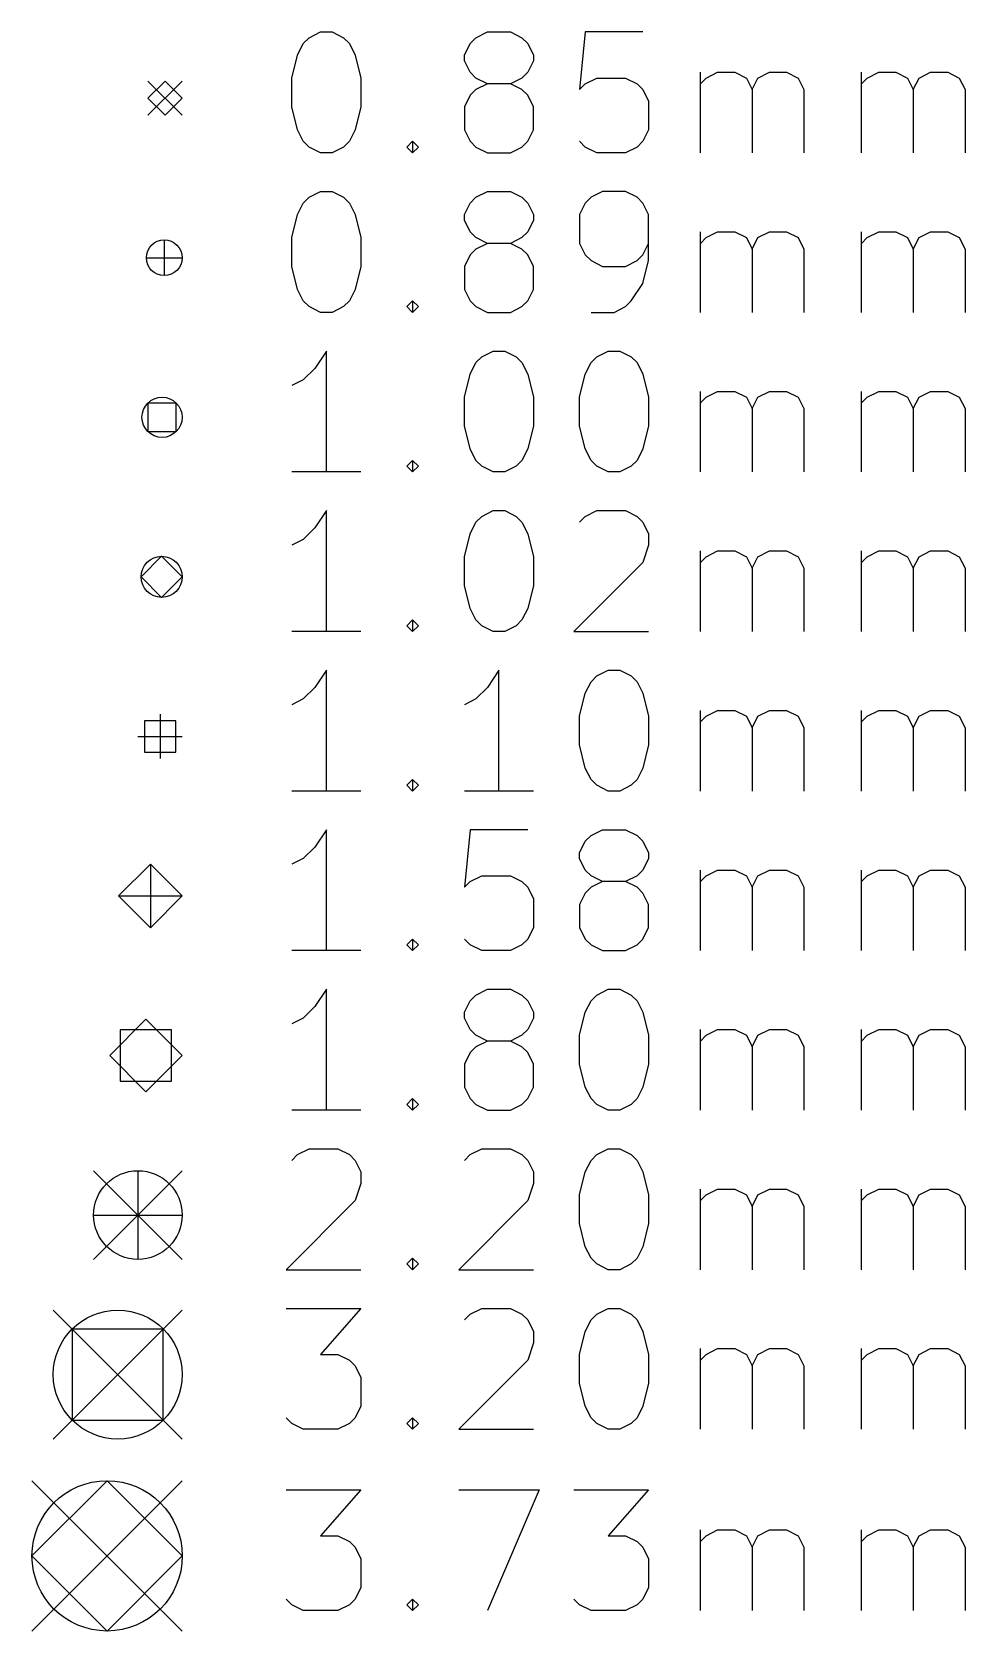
# Model space of a CAD drawing. Extents: x 56 to 177, y -369 to -58.
# Drawn here: x 56.2 to 79.36, y -317.9 to -278.21 of the extents above; entities that cross this region are included whole.
import ezdxf

# ---------------------------------------------------------------- set-up
doc = ezdxf.new("R2010")
doc.units = 0
doc.header["$MEASUREMENT"] = 0
doc.layers.add('BLACK', color=7, linetype='CONTINUOUS')

msp = doc.modelspace()

# ---------------------------------------------------------------- linework, layer by layer
at = {"layer": 'BLACK', "linetype": 'CONTINUOUS'}
for p, q in [((63.075, -278.355), (63.3607, -278.212)), ((63.3607, -278.212), (63.6464, -278.212)), ((63.6464, -278.212), (63.9321, -278.355)), ((67.2179, -278.355), (67.5036, -278.212)), ((67.5036, -278.212), (68.075, -278.212)), ((68.075, -278.212), (68.3607, -278.355)), ((69.9321, -278.212), (69.7893, -279.641)), ((71.3607, -278.212), (69.9321, -278.212)), ((62.7893, -278.784), (62.9321, -278.498)), ((62.9321, -278.498), (63.075, -278.355)), ((63.9321, -278.355), (64.075, -278.498)), ((64.075, -278.498), (64.2179, -278.784)), ((66.9321, -278.784), (67.075, -278.498)), ((67.075, -278.498), (67.2179, -278.355)), ((68.3607, -278.355), (68.5036, -278.498)), ((68.5036, -278.498), (68.6464, -278.784)), ((62.6464, -279.355), (62.7893, -278.784)), ((64.2179, -278.784), (64.3607, -279.355)), ((66.9321, -278.926), (66.9321, -278.784)), ((67.075, -279.212), (66.9321, -278.926)), ((68.6464, -278.926), (68.5036, -279.212)), ((68.6464, -278.784), (68.6464, -278.926)), ((62.6464, -280.069), (62.6464, -279.355)), ((64.3607, -279.355), (64.3607, -280.069)), ((67.2179, -279.355), (67.075, -279.212)), ((67.5036, -279.498), (67.2179, -279.355)), ((68.3607, -279.355), (68.075, -279.498)), ((68.5036, -279.212), (68.3607, -279.355)), ((69.9321, -279.498), (70.2179, -279.355)), ((70.2179, -279.355), (70.9321, -279.355)), ((70.9321, -279.355), (71.2179, -279.498)), ((72.7893, -281.212), (72.7893, -279.212)), ((72.7893, -279.498), (72.9321, -279.355)), ((72.9321, -279.355), (73.2179, -279.212)), ((73.2179, -279.212), (73.6464, -279.212)), ((73.6464, -279.212), (73.9321, -279.355)), ((73.9321, -279.355), (74.075, -279.641)), ((74.075, -279.641), (74.2179, -279.355)), ((74.2179, -279.355), (74.5036, -279.212)), ((74.5036, -279.212), (74.9321, -279.212)), ((74.9321, -279.212), (75.2179, -279.355)), ((75.2179, -279.355), (75.3607, -279.641)), ((76.7893, -281.212), (76.7893, -279.212)), ((76.7893, -279.498), (76.9321, -279.355)), ((76.9321, -279.355), (77.2179, -279.212)), ((77.2179, -279.212), (77.6464, -279.212)), ((77.6464, -279.212), (77.9321, -279.355)), ((77.9321, -279.355), (78.075, -279.641)), ((78.075, -279.641), (78.2179, -279.355)), ((78.2179, -279.355), (78.5036, -279.212)), ((78.5036, -279.212), (78.9321, -279.212)), ((78.9321, -279.212), (79.2179, -279.355)), ((79.2179, -279.355), (79.3607, -279.641)), ((59.075, -279.43), (59.925, -280.28)), ((59.925, -279.43), (59.075, -280.28)), ((59.5, -279.43), (59.075, -279.855)), ((59.925, -279.855), (59.5, -279.43)), ((67.075, -279.784), (66.9321, -280.069)), ((67.2179, -279.641), (67.075, -279.784)), ((67.5036, -279.498), (67.2179, -279.641)), ((68.075, -279.498), (67.5036, -279.498)), ((68.3607, -279.641), (68.075, -279.498)), ((68.5036, -279.784), (68.3607, -279.641)), ((68.6464, -280.069), (68.5036, -279.784)), ((69.7893, -279.641), (69.9321, -279.498)), ((71.2179, -279.498), (71.3607, -279.641)), ((71.3607, -279.641), (71.5036, -279.926)), ((74.075, -279.641), (74.075, -281.212)), ((75.3607, -279.641), (75.3607, -281.212)), ((78.075, -279.641), (78.075, -281.212)), ((79.3607, -279.641), (79.3607, -281.212)), ((59.075, -279.855), (59.5, -280.28)), ((59.5, -280.28), (59.925, -279.855)), ((62.7893, -280.641), (62.6464, -280.069)), ((64.3607, -280.069), (64.2179, -280.641)), ((66.9321, -280.069), (66.9321, -280.641)), ((68.6464, -280.641), (68.6464, -280.069)), ((71.5036, -279.926), (71.5036, -280.641)), ((62.9321, -280.926), (62.7893, -280.641)), ((63.075, -281.069), (62.9321, -280.926)), ((64.075, -280.926), (63.9321, -281.069)), ((64.2179, -280.641), (64.075, -280.926)), ((65.5036, -281.069), (65.6464, -280.926)), ((65.6464, -280.926), (65.7893, -281.069)), ((65.6464, -280.926), (65.6464, -281.212)), ((66.9321, -280.641), (67.075, -280.926)), ((67.075, -280.926), (67.2179, -281.069)), ((68.3607, -281.069), (68.5036, -280.926)), ((68.5036, -280.926), (68.6464, -280.641)), ((69.9321, -281.069), (69.7893, -280.926)), ((71.3607, -280.926), (71.2179, -281.069)), ((71.5036, -280.641), (71.3607, -280.926)), ((63.3607, -281.212), (63.075, -281.069)), ((63.6464, -281.212), (63.3607, -281.212)), ((63.9321, -281.069), (63.6464, -281.212)), ((65.6464, -281.212), (65.5036, -281.069)), ((65.7893, -281.069), (65.6464, -281.212)), ((67.2179, -281.069), (67.5036, -281.212)), ((67.5036, -281.212), (68.075, -281.212)), ((68.075, -281.212), (68.3607, -281.069)), ((70.2179, -281.212), (69.9321, -281.069)), ((70.9321, -281.212), (70.2179, -281.212)), ((71.2179, -281.069), (70.9321, -281.212)), ((63.075, -282.315), (63.3607, -282.172)), ((63.3607, -282.172), (63.6464, -282.172)), ((63.6464, -282.172), (63.9321, -282.315)), ((67.2179, -282.315), (67.5036, -282.172)), ((67.5036, -282.172), (68.075, -282.172)), ((68.075, -282.172), (68.3607, -282.315)), ((70.3607, -282.172), (70.075, -282.315)), ((70.9321, -282.172), (70.3607, -282.172)), ((71.2179, -282.315), (70.9321, -282.172)), ((62.7893, -282.744), (62.9321, -282.458)), ((62.9321, -282.458), (63.075, -282.315)), ((63.9321, -282.315), (64.075, -282.458)), ((64.075, -282.458), (64.2179, -282.744)), ((66.9321, -282.744), (67.075, -282.458)), ((67.075, -282.458), (67.2179, -282.315)), ((68.3607, -282.315), (68.5036, -282.458)), ((68.5036, -282.458), (68.6464, -282.744)), ((69.9321, -282.458), (69.7893, -282.744)), ((70.075, -282.315), (69.9321, -282.458)), ((71.3607, -282.458), (71.2179, -282.315)), ((71.5036, -282.744), (71.3607, -282.458)), ((62.6464, -283.315), (62.7893, -282.744)), ((64.2179, -282.744), (64.3607, -283.315)), ((66.9321, -282.886), (66.9321, -282.744)), ((67.075, -283.172), (66.9321, -282.886)), ((68.6464, -282.886), (68.5036, -283.172)), ((68.6464, -282.744), (68.6464, -282.886)), ((69.7893, -282.744), (69.7893, -283.458)), ((71.5036, -283.886), (71.5036, -282.744)), ((59.48, -283.37), (59.48, -284.26)), ((62.6464, -284.029), (62.6464, -283.315)), ((64.3607, -283.315), (64.3607, -284.029)), ((67.2179, -283.315), (67.075, -283.172)), ((67.5036, -283.458), (67.2179, -283.315)), ((68.3607, -283.315), (68.075, -283.458)), ((68.5036, -283.172), (68.3607, -283.315)), ((72.7893, -285.172), (72.7893, -283.172)), ((72.7893, -283.458), (72.9321, -283.315)), ((72.9321, -283.315), (73.2179, -283.172)), ((73.2179, -283.172), (73.6464, -283.172)), ((73.6464, -283.172), (73.9321, -283.315)), ((73.9321, -283.315), (74.075, -283.601)), ((74.075, -283.601), (74.2179, -283.315)), ((74.2179, -283.315), (74.5036, -283.172)), ((74.5036, -283.172), (74.9321, -283.172)), ((74.9321, -283.172), (75.2179, -283.315)), ((75.2179, -283.315), (75.3607, -283.601)), ((76.7893, -285.172), (76.7893, -283.172)), ((76.7893, -283.458), (76.9321, -283.315)), ((76.9321, -283.315), (77.2179, -283.172)), ((77.2179, -283.172), (77.6464, -283.172)), ((77.6464, -283.172), (77.9321, -283.315)), ((77.9321, -283.315), (78.075, -283.601)), ((78.075, -283.601), (78.2179, -283.315)), ((78.2179, -283.315), (78.5036, -283.172)), ((78.5036, -283.172), (78.9321, -283.172)), ((78.9321, -283.172), (79.2179, -283.315)), ((79.2179, -283.315), (79.3607, -283.601)), ((67.075, -283.744), (66.9321, -284.029)), ((67.2179, -283.601), (67.075, -283.744)), ((67.5036, -283.458), (67.2179, -283.601)), ((68.075, -283.458), (67.5036, -283.458)), ((68.3607, -283.601), (68.075, -283.458)), ((68.5036, -283.744), (68.3607, -283.601)), ((68.6464, -284.029), (68.5036, -283.744)), ((69.7893, -283.458), (69.9321, -283.744)), ((69.9321, -283.744), (70.075, -283.886)), ((71.2179, -283.886), (71.3607, -283.744)), ((71.3607, -283.744), (71.5036, -283.458)), ((74.075, -283.601), (74.075, -285.172)), ((75.3607, -283.601), (75.3607, -285.172)), ((78.075, -283.601), (78.075, -285.172)), ((79.3607, -283.601), (79.3607, -285.172)), ((59.035, -283.815), (59.925, -283.815)), ((62.7893, -284.601), (62.6464, -284.029)), ((64.3607, -284.029), (64.2179, -284.601)), ((66.9321, -284.029), (66.9321, -284.601)), ((68.6464, -284.601), (68.6464, -284.029)), ((70.075, -283.886), (70.3607, -284.029)), ((70.3607, -284.029), (70.9321, -284.029)), ((70.9321, -284.029), (71.2179, -283.886)), ((71.3607, -284.458), (71.5036, -283.886)), ((71.075, -284.886), (71.3607, -284.458)), ((62.9321, -284.886), (62.7893, -284.601)), ((63.075, -285.029), (62.9321, -284.886)), ((64.075, -284.886), (63.9321, -285.029)), ((64.2179, -284.601), (64.075, -284.886)), ((65.5036, -285.029), (65.6464, -284.886)), ((65.6464, -284.886), (65.7893, -285.029)), ((65.6464, -284.886), (65.6464, -285.172)), ((66.9321, -284.601), (67.075, -284.886)), ((67.075, -284.886), (67.2179, -285.029)), ((68.3607, -285.029), (68.5036, -284.886)), ((68.5036, -284.886), (68.6464, -284.601)), ((70.9321, -285.029), (71.075, -284.886)), ((63.3607, -285.172), (63.075, -285.029)), ((63.6464, -285.172), (63.3607, -285.172)), ((63.9321, -285.029), (63.6464, -285.172)), ((65.6464, -285.172), (65.5036, -285.029)), ((65.7893, -285.029), (65.6464, -285.172)), ((67.2179, -285.029), (67.5036, -285.172)), ((67.5036, -285.172), (68.075, -285.172)), ((68.075, -285.172), (68.3607, -285.029)), ((70.075, -285.172), (70.6464, -285.172)), ((70.6464, -285.172), (70.9321, -285.029)), ((63.5036, -286.132), (63.2179, -286.561)), ((63.5036, -289.132), (63.5036, -286.132)), ((67.3607, -286.275), (67.6464, -286.132)), ((67.6464, -286.132), (67.9321, -286.132)), ((67.9321, -286.132), (68.2179, -286.275)), ((70.2179, -286.275), (70.5036, -286.132)), ((70.5036, -286.132), (70.7893, -286.132)), ((70.7893, -286.132), (71.075, -286.275)), ((67.075, -286.704), (67.2179, -286.418)), ((67.2179, -286.418), (67.3607, -286.275)), ((68.2179, -286.275), (68.3607, -286.418)), ((68.3607, -286.418), (68.5036, -286.704)), ((69.9321, -286.704), (70.075, -286.418)), ((70.075, -286.418), (70.2179, -286.275)), ((71.075, -286.275), (71.2179, -286.418)), ((71.2179, -286.418), (71.3607, -286.704)), ((62.9321, -286.846), (62.6464, -286.989)), ((63.2179, -286.561), (62.9321, -286.846)), ((66.9321, -287.275), (67.075, -286.704)), ((68.5036, -286.704), (68.6464, -287.275)), ((69.7893, -287.275), (69.9321, -286.704)), ((71.3607, -286.704), (71.5036, -287.275)), ((66.9321, -287.989), (66.9321, -287.275)), ((68.6464, -287.275), (68.6464, -287.989)), ((69.7893, -287.989), (69.7893, -287.275)), ((71.5036, -287.275), (71.5036, -287.989)), ((72.7893, -289.132), (72.7893, -287.132)), ((72.7893, -287.418), (72.9321, -287.275)), ((72.9321, -287.275), (73.2179, -287.132)), ((73.2179, -287.132), (73.6464, -287.132)), ((73.6464, -287.132), (73.9321, -287.275)), ((73.9321, -287.275), (74.075, -287.561)), ((74.075, -287.561), (74.2179, -287.275)), ((74.2179, -287.275), (74.5036, -287.132)), ((74.5036, -287.132), (74.9321, -287.132)), ((74.9321, -287.132), (75.2179, -287.275)), ((75.2179, -287.275), (75.3607, -287.561)), ((76.7893, -289.132), (76.7893, -287.132)), ((76.7893, -287.418), (76.9321, -287.275)), ((76.9321, -287.275), (77.2179, -287.132)), ((77.2179, -287.132), (77.6464, -287.132)), ((77.6464, -287.132), (77.9321, -287.275)), ((77.9321, -287.275), (78.075, -287.561)), ((78.075, -287.561), (78.2179, -287.275)), ((78.2179, -287.275), (78.5036, -287.132)), ((78.5036, -287.132), (78.9321, -287.132)), ((78.9321, -287.132), (79.2179, -287.275)), ((79.2179, -287.275), (79.3607, -287.561)), ((59.7786, -287.421), (59.0714, -287.421)), ((59.0714, -287.421), (59.0714, -288.129)), ((59.7786, -288.129), (59.7786, -287.421)), ((74.075, -287.561), (74.075, -289.132)), ((75.3607, -287.561), (75.3607, -289.132)), ((78.075, -287.561), (78.075, -289.132)), ((79.3607, -287.561), (79.3607, -289.132)), ((59.0714, -288.129), (59.7786, -288.129)), ((67.075, -288.561), (66.9321, -287.989)), ((68.6464, -287.989), (68.5036, -288.561)), ((69.9321, -288.561), (69.7893, -287.989)), ((71.5036, -287.989), (71.3607, -288.561)), ((65.5036, -288.989), (65.6464, -288.846)), ((65.6464, -288.846), (65.7893, -288.989)), ((65.6464, -288.846), (65.6464, -289.132)), ((67.2179, -288.846), (67.075, -288.561)), ((67.3607, -288.989), (67.2179, -288.846)), ((68.3607, -288.846), (68.2179, -288.989)), ((68.5036, -288.561), (68.3607, -288.846)), ((70.075, -288.846), (69.9321, -288.561)), ((70.2179, -288.989), (70.075, -288.846)), ((71.2179, -288.846), (71.075, -288.989)), ((71.3607, -288.561), (71.2179, -288.846)), ((64.3607, -289.132), (62.6464, -289.132)), ((65.6464, -289.132), (65.5036, -288.989)), ((65.7893, -288.989), (65.6464, -289.132)), ((67.6464, -289.132), (67.3607, -288.989)), ((67.9321, -289.132), (67.6464, -289.132)), ((68.2179, -288.989), (67.9321, -289.132)), ((70.5036, -289.132), (70.2179, -288.989)), ((70.7893, -289.132), (70.5036, -289.132)), ((71.075, -288.989), (70.7893, -289.132)), ((63.5036, -290.092), (63.2179, -290.521)), ((63.5036, -293.092), (63.5036, -290.092)), ((67.3607, -290.235), (67.6464, -290.092)), ((67.6464, -290.092), (67.9321, -290.092)), ((67.9321, -290.092), (68.2179, -290.235)), ((69.9321, -290.235), (70.2179, -290.092)), ((70.2179, -290.092), (70.9321, -290.092)), ((70.9321, -290.092), (71.2179, -290.235)), ((67.075, -290.664), (67.2179, -290.378)), ((67.2179, -290.378), (67.3607, -290.235)), ((68.2179, -290.235), (68.3607, -290.378)), ((68.3607, -290.378), (68.5036, -290.664)), ((69.7893, -290.378), (69.9321, -290.235)), ((71.2179, -290.235), (71.3607, -290.378)), ((71.3607, -290.378), (71.5036, -290.664)), ((62.9321, -290.806), (62.6464, -290.949)), ((63.2179, -290.521), (62.9321, -290.806)), ((66.9321, -291.235), (67.075, -290.664)), ((68.5036, -290.664), (68.6464, -291.235)), ((71.5036, -290.664), (71.5036, -290.949)), ((59.415, -291.225), (58.905, -291.735)), ((59.925, -291.735), (59.415, -291.225)), ((66.9321, -291.949), (66.9321, -291.235)), ((68.6464, -291.235), (68.6464, -291.949)), ((71.5036, -290.949), (71.3607, -291.378)), ((72.7893, -293.092), (72.7893, -291.092)), ((72.7893, -291.378), (72.9321, -291.235)), ((72.9321, -291.235), (73.2179, -291.092)), ((73.2179, -291.092), (73.6464, -291.092)), ((73.6464, -291.092), (73.9321, -291.235)), ((73.9321, -291.235), (74.075, -291.521)), ((74.075, -291.521), (74.2179, -291.235)), ((74.2179, -291.235), (74.5036, -291.092)), ((74.5036, -291.092), (74.9321, -291.092)), ((74.9321, -291.092), (75.2179, -291.235)), ((75.2179, -291.235), (75.3607, -291.521)), ((76.7893, -293.092), (76.7893, -291.092)), ((76.7893, -291.378), (76.9321, -291.235)), ((76.9321, -291.235), (77.2179, -291.092)), ((77.2179, -291.092), (77.6464, -291.092)), ((77.6464, -291.092), (77.9321, -291.235)), ((77.9321, -291.235), (78.075, -291.521)), ((78.075, -291.521), (78.2179, -291.235)), ((78.2179, -291.235), (78.5036, -291.092)), ((78.5036, -291.092), (78.9321, -291.092)), ((78.9321, -291.092), (79.2179, -291.235)), ((79.2179, -291.235), (79.3607, -291.521)), ((71.3607, -291.378), (69.6464, -293.092)), ((74.075, -291.521), (74.075, -293.092)), ((75.3607, -291.521), (75.3607, -293.092)), ((78.075, -291.521), (78.075, -293.092)), ((79.3607, -291.521), (79.3607, -293.092)), ((58.905, -291.735), (59.415, -292.245)), ((59.415, -292.245), (59.925, -291.735)), ((67.075, -292.521), (66.9321, -291.949)), ((68.6464, -291.949), (68.5036, -292.521)), ((65.5036, -292.949), (65.6464, -292.806)), ((65.6464, -292.806), (65.7893, -292.949)), ((65.6464, -292.806), (65.6464, -293.092)), ((67.2179, -292.806), (67.075, -292.521)), ((67.3607, -292.949), (67.2179, -292.806)), ((68.3607, -292.806), (68.2179, -292.949)), ((68.5036, -292.521), (68.3607, -292.806)), ((64.3607, -293.092), (62.6464, -293.092)), ((65.6464, -293.092), (65.5036, -292.949)), ((65.7893, -292.949), (65.6464, -293.092)), ((67.6464, -293.092), (67.3607, -292.949)), ((67.9321, -293.092), (67.6464, -293.092)), ((68.2179, -292.949), (67.9321, -293.092)), ((69.6464, -293.092), (71.5036, -293.092)), ((63.5036, -294.052), (63.2179, -294.481)), ((63.5036, -297.052), (63.5036, -294.052)), ((67.7893, -294.052), (67.5036, -294.481)), ((67.7893, -297.052), (67.7893, -294.052)), ((70.2179, -294.195), (70.5036, -294.052)), ((70.5036, -294.052), (70.7893, -294.052)), ((70.7893, -294.052), (71.075, -294.195)), ((63.2179, -294.481), (62.9321, -294.766)), ((67.5036, -294.481), (67.2179, -294.766)), ((69.9321, -294.624), (70.075, -294.338)), ((70.075, -294.338), (70.2179, -294.195)), ((71.075, -294.195), (71.2179, -294.338)), ((71.2179, -294.338), (71.3607, -294.624)), ((62.9321, -294.766), (62.6464, -294.909)), ((67.2179, -294.766), (66.9321, -294.909)), ((69.7893, -295.195), (69.9321, -294.624)), ((71.3607, -294.624), (71.5036, -295.195)), ((59.375, -295.145), (59.375, -296.245)), ((69.7893, -295.909), (69.7893, -295.195)), ((71.5036, -295.195), (71.5036, -295.909)), ((72.7893, -297.052), (72.7893, -295.052)), ((72.7893, -295.338), (72.9321, -295.195)), ((72.9321, -295.195), (73.2179, -295.052)), ((73.2179, -295.052), (73.6464, -295.052)), ((73.6464, -295.052), (73.9321, -295.195)), ((73.9321, -295.195), (74.075, -295.481)), ((74.075, -295.481), (74.2179, -295.195)), ((74.2179, -295.195), (74.5036, -295.052)), ((74.5036, -295.052), (74.9321, -295.052)), ((74.9321, -295.052), (75.2179, -295.195)), ((75.2179, -295.195), (75.3607, -295.481)), ((76.7893, -297.052), (76.7893, -295.052)), ((76.7893, -295.338), (76.9321, -295.195)), ((76.9321, -295.195), (77.2179, -295.052)), ((77.2179, -295.052), (77.6464, -295.052)), ((77.6464, -295.052), (77.9321, -295.195)), ((77.9321, -295.195), (78.075, -295.481)), ((78.075, -295.481), (78.2179, -295.195)), ((78.2179, -295.195), (78.5036, -295.052)), ((78.5036, -295.052), (78.9321, -295.052)), ((78.9321, -295.052), (79.2179, -295.195)), ((79.2179, -295.195), (79.3607, -295.481)), ((59.7639, -295.306), (58.9861, -295.306)), ((58.9861, -295.306), (58.9861, -296.084)), ((59.7639, -296.084), (59.7639, -295.306)), ((74.075, -295.481), (74.075, -297.052)), ((75.3607, -295.481), (75.3607, -297.052)), ((78.075, -295.481), (78.075, -297.052)), ((79.3607, -295.481), (79.3607, -297.052)), ((58.825, -295.695), (59.925, -295.695)), ((69.9321, -296.481), (69.7893, -295.909)), ((71.5036, -295.909), (71.3607, -296.481)), ((58.9861, -296.084), (59.7639, -296.084)), ((65.5036, -296.909), (65.6464, -296.766)), ((65.6464, -296.766), (65.7893, -296.909)), ((65.6464, -296.766), (65.6464, -297.052)), ((70.075, -296.766), (69.9321, -296.481)), ((70.2179, -296.909), (70.075, -296.766)), ((71.2179, -296.766), (71.075, -296.909)), ((71.3607, -296.481), (71.2179, -296.766)), ((64.3607, -297.052), (62.6464, -297.052)), ((65.6464, -297.052), (65.5036, -296.909)), ((65.7893, -296.909), (65.6464, -297.052)), ((68.6464, -297.052), (66.9321, -297.052)), ((70.5036, -297.052), (70.2179, -296.909)), ((70.7893, -297.052), (70.5036, -297.052)), ((71.075, -296.909), (70.7893, -297.052)), ((63.5036, -298.012), (63.2179, -298.441)), ((63.5036, -301.012), (63.5036, -298.012)), ((67.075, -298.012), (66.9321, -299.441)), ((68.5036, -298.012), (67.075, -298.012)), ((70.075, -298.155), (70.3607, -298.012)), ((70.3607, -298.012), (70.9321, -298.012)), ((70.9321, -298.012), (71.2179, -298.155)), ((63.2179, -298.441), (62.9321, -298.726)), ((69.7893, -298.584), (69.9321, -298.298)), ((69.9321, -298.298), (70.075, -298.155)), ((71.2179, -298.155), (71.3607, -298.298)), ((71.3607, -298.298), (71.5036, -298.584)), ((62.9321, -298.726), (62.6464, -298.869)), ((69.7893, -298.726), (69.7893, -298.584)), ((69.9321, -299.012), (69.7893, -298.726)), ((71.5036, -298.726), (71.3607, -299.012)), ((71.5036, -298.584), (71.5036, -298.726)), ((59.135, -298.865), (58.345, -299.655)), ((59.135, -298.865), (59.135, -300.445)), ((59.925, -299.655), (59.135, -298.865)), ((67.075, -299.298), (67.3607, -299.155)), ((67.3607, -299.155), (68.075, -299.155)), ((68.075, -299.155), (68.3607, -299.298)), ((70.075, -299.155), (69.9321, -299.012)), ((70.3607, -299.298), (70.075, -299.155)), ((71.2179, -299.155), (70.9321, -299.298)), ((71.3607, -299.012), (71.2179, -299.155)), ((72.7893, -301.012), (72.7893, -299.012)), ((72.7893, -299.298), (72.9321, -299.155)), ((72.9321, -299.155), (73.2179, -299.012)), ((73.2179, -299.012), (73.6464, -299.012)), ((73.6464, -299.012), (73.9321, -299.155)), ((73.9321, -299.155), (74.075, -299.441)), ((74.075, -299.441), (74.2179, -299.155)), ((74.2179, -299.155), (74.5036, -299.012)), ((74.5036, -299.012), (74.9321, -299.012)), ((74.9321, -299.012), (75.2179, -299.155)), ((75.2179, -299.155), (75.3607, -299.441)), ((76.7893, -301.012), (76.7893, -299.012)), ((76.7893, -299.298), (76.9321, -299.155)), ((76.9321, -299.155), (77.2179, -299.012)), ((77.2179, -299.012), (77.6464, -299.012)), ((77.6464, -299.012), (77.9321, -299.155)), ((77.9321, -299.155), (78.075, -299.441)), ((78.075, -299.441), (78.2179, -299.155)), ((78.2179, -299.155), (78.5036, -299.012)), ((78.5036, -299.012), (78.9321, -299.012)), ((78.9321, -299.012), (79.2179, -299.155)), ((79.2179, -299.155), (79.3607, -299.441)), ((66.9321, -299.441), (67.075, -299.298)), ((68.3607, -299.298), (68.5036, -299.441)), ((68.5036, -299.441), (68.6464, -299.726)), ((69.9321, -299.584), (69.7893, -299.869)), ((70.075, -299.441), (69.9321, -299.584)), ((70.3607, -299.298), (70.075, -299.441)), ((70.9321, -299.298), (70.3607, -299.298)), ((71.2179, -299.441), (70.9321, -299.298)), ((71.3607, -299.584), (71.2179, -299.441)), ((71.5036, -299.869), (71.3607, -299.584)), ((74.075, -299.441), (74.075, -301.012)), ((75.3607, -299.441), (75.3607, -301.012)), ((78.075, -299.441), (78.075, -301.012)), ((79.3607, -299.441), (79.3607, -301.012)), ((58.345, -299.655), (59.925, -299.655)), ((58.345, -299.655), (59.135, -300.445)), ((59.135, -300.445), (59.925, -299.655)), ((68.6464, -299.726), (68.6464, -300.441)), ((69.7893, -299.869), (69.7893, -300.441)), ((71.5036, -300.441), (71.5036, -299.869)), ((65.5036, -300.869), (65.6464, -300.726)), ((65.6464, -300.726), (65.7893, -300.869)), ((65.6464, -300.726), (65.6464, -301.012)), ((67.075, -300.869), (66.9321, -300.726)), ((68.5036, -300.726), (68.3607, -300.869)), ((68.6464, -300.441), (68.5036, -300.726)), ((69.7893, -300.441), (69.9321, -300.726)), ((69.9321, -300.726), (70.075, -300.869)), ((71.2179, -300.869), (71.3607, -300.726)), ((71.3607, -300.726), (71.5036, -300.441)), ((64.3607, -301.012), (62.6464, -301.012)), ((65.6464, -301.012), (65.5036, -300.869)), ((65.7893, -300.869), (65.6464, -301.012)), ((67.3607, -301.012), (67.075, -300.869)), ((68.075, -301.012), (67.3607, -301.012)), ((68.3607, -300.869), (68.075, -301.012)), ((70.075, -300.869), (70.3607, -301.012)), ((70.3607, -301.012), (70.9321, -301.012)), ((70.9321, -301.012), (71.2179, -300.869)), ((63.5036, -301.972), (63.2179, -302.401)), ((63.5036, -304.972), (63.5036, -301.972)), ((67.2179, -302.115), (67.5036, -301.972)), ((67.5036, -301.972), (68.075, -301.972)), ((68.075, -301.972), (68.3607, -302.115)), ((70.2179, -302.115), (70.5036, -301.972)), ((70.5036, -301.972), (70.7893, -301.972)), ((70.7893, -301.972), (71.075, -302.115)), ((63.2179, -302.401), (62.9321, -302.686)), ((66.9321, -302.544), (67.075, -302.258)), ((67.075, -302.258), (67.2179, -302.115)), ((68.3607, -302.115), (68.5036, -302.258)), ((68.5036, -302.258), (68.6464, -302.544)), ((69.9321, -302.544), (70.075, -302.258)), ((70.075, -302.258), (70.2179, -302.115)), ((71.075, -302.115), (71.2179, -302.258)), ((71.2179, -302.258), (71.3607, -302.544)), ((59.025, -302.715), (58.125, -303.615)), ((59.925, -303.615), (59.025, -302.715)), ((62.9321, -302.686), (62.6464, -302.829)), ((66.9321, -302.686), (66.9321, -302.544)), ((67.075, -302.972), (66.9321, -302.686)), ((68.6464, -302.686), (68.5036, -302.972)), ((68.6464, -302.544), (68.6464, -302.686)), ((69.7893, -303.115), (69.9321, -302.544)), ((71.3607, -302.544), (71.5036, -303.115)), ((59.6614, -302.979), (58.3886, -302.979)), ((58.3886, -302.979), (58.3886, -304.251)), ((59.6614, -304.251), (59.6614, -302.979)), ((67.2179, -303.115), (67.075, -302.972)), ((67.5036, -303.258), (67.2179, -303.115)), ((68.3607, -303.115), (68.075, -303.258)), ((68.5036, -302.972), (68.3607, -303.115)), ((69.7893, -303.829), (69.7893, -303.115)), ((71.5036, -303.115), (71.5036, -303.829)), ((72.7893, -304.972), (72.7893, -302.972)), ((72.7893, -303.258), (72.9321, -303.115)), ((72.9321, -303.115), (73.2179, -302.972)), ((73.2179, -302.972), (73.6464, -302.972)), ((73.6464, -302.972), (73.9321, -303.115)), ((73.9321, -303.115), (74.075, -303.401)), ((74.075, -303.401), (74.2179, -303.115)), ((74.2179, -303.115), (74.5036, -302.972)), ((74.5036, -302.972), (74.9321, -302.972)), ((74.9321, -302.972), (75.2179, -303.115)), ((75.2179, -303.115), (75.3607, -303.401)), ((76.7893, -304.972), (76.7893, -302.972)), ((76.7893, -303.258), (76.9321, -303.115)), ((76.9321, -303.115), (77.2179, -302.972)), ((77.2179, -302.972), (77.6464, -302.972)), ((77.6464, -302.972), (77.9321, -303.115)), ((77.9321, -303.115), (78.075, -303.401)), ((78.075, -303.401), (78.2179, -303.115)), ((78.2179, -303.115), (78.5036, -302.972)), ((78.5036, -302.972), (78.9321, -302.972)), ((78.9321, -302.972), (79.2179, -303.115)), ((79.2179, -303.115), (79.3607, -303.401)), ((67.075, -303.544), (66.9321, -303.829)), ((67.2179, -303.401), (67.075, -303.544)), ((67.5036, -303.258), (67.2179, -303.401)), ((68.075, -303.258), (67.5036, -303.258)), ((68.3607, -303.401), (68.075, -303.258)), ((68.5036, -303.544), (68.3607, -303.401)), ((68.6464, -303.829), (68.5036, -303.544)), ((74.075, -303.401), (74.075, -304.972)), ((75.3607, -303.401), (75.3607, -304.972)), ((78.075, -303.401), (78.075, -304.972)), ((79.3607, -303.401), (79.3607, -304.972)), ((58.125, -303.615), (59.025, -304.515)), ((59.025, -304.515), (59.925, -303.615)), ((66.9321, -303.829), (66.9321, -304.401)), ((68.6464, -304.401), (68.6464, -303.829)), ((69.9321, -304.401), (69.7893, -303.829)), ((71.5036, -303.829), (71.3607, -304.401)), ((58.3886, -304.251), (59.6614, -304.251)), ((66.9321, -304.401), (67.075, -304.686)), ((68.5036, -304.686), (68.6464, -304.401)), ((70.075, -304.686), (69.9321, -304.401)), ((71.3607, -304.401), (71.2179, -304.686)), ((65.5036, -304.829), (65.6464, -304.686)), ((65.6464, -304.686), (65.7893, -304.829)), ((65.6464, -304.686), (65.6464, -304.972)), ((67.075, -304.686), (67.2179, -304.829)), ((68.3607, -304.829), (68.5036, -304.686)), ((70.2179, -304.829), (70.075, -304.686)), ((71.2179, -304.686), (71.075, -304.829)), ((64.3607, -304.972), (62.6464, -304.972)), ((65.6464, -304.972), (65.5036, -304.829)), ((65.7893, -304.829), (65.6464, -304.972)), ((67.2179, -304.829), (67.5036, -304.972)), ((67.5036, -304.972), (68.075, -304.972)), ((68.075, -304.972), (68.3607, -304.829)), ((70.5036, -304.972), (70.2179, -304.829)), ((70.7893, -304.972), (70.5036, -304.972)), ((71.075, -304.829), (70.7893, -304.972)), ((62.7893, -306.075), (63.075, -305.932)), ((63.075, -305.932), (63.7893, -305.932)), ((63.7893, -305.932), (64.075, -306.075)), ((67.075, -306.075), (67.3607, -305.932)), ((67.3607, -305.932), (68.075, -305.932)), ((68.075, -305.932), (68.3607, -306.075)), ((70.2179, -306.075), (70.5036, -305.932)), ((70.5036, -305.932), (70.7893, -305.932)), ((70.7893, -305.932), (71.075, -306.075)), ((62.6464, -306.218), (62.7893, -306.075)), ((64.075, -306.075), (64.2179, -306.218)), ((64.2179, -306.218), (64.3607, -306.504)), ((66.9321, -306.218), (67.075, -306.075)), ((68.3607, -306.075), (68.5036, -306.218)), ((68.5036, -306.218), (68.6464, -306.504)), ((69.9321, -306.504), (70.075, -306.218)), ((70.075, -306.218), (70.2179, -306.075)), ((71.075, -306.075), (71.2179, -306.218)), ((71.2179, -306.218), (71.3607, -306.504)), ((57.725, -306.475), (59.925, -308.675)), ((59.925, -306.475), (57.725, -308.675)), ((58.825, -306.475), (58.825, -308.675)), ((64.3607, -306.504), (64.3607, -306.789)), ((68.6464, -306.504), (68.6464, -306.789)), ((69.7893, -307.075), (69.9321, -306.504)), ((71.3607, -306.504), (71.5036, -307.075)), ((64.3607, -306.789), (64.2179, -307.218)), ((68.6464, -306.789), (68.5036, -307.218)), ((69.7893, -307.789), (69.7893, -307.075)), ((71.5036, -307.075), (71.5036, -307.789)), ((72.7893, -308.932), (72.7893, -306.932)), ((72.7893, -307.218), (72.9321, -307.075)), ((72.9321, -307.075), (73.2179, -306.932)), ((73.2179, -306.932), (73.6464, -306.932)), ((73.6464, -306.932), (73.9321, -307.075)), ((73.9321, -307.075), (74.075, -307.361)), ((74.075, -307.361), (74.2179, -307.075)), ((74.2179, -307.075), (74.5036, -306.932)), ((74.5036, -306.932), (74.9321, -306.932)), ((74.9321, -306.932), (75.2179, -307.075)), ((75.2179, -307.075), (75.3607, -307.361)), ((76.7893, -308.932), (76.7893, -306.932)), ((76.7893, -307.218), (76.9321, -307.075)), ((76.9321, -307.075), (77.2179, -306.932)), ((77.2179, -306.932), (77.6464, -306.932)), ((77.6464, -306.932), (77.9321, -307.075)), ((77.9321, -307.075), (78.075, -307.361)), ((78.075, -307.361), (78.2179, -307.075)), ((78.2179, -307.075), (78.5036, -306.932)), ((78.5036, -306.932), (78.9321, -306.932)), ((78.9321, -306.932), (79.2179, -307.075)), ((79.2179, -307.075), (79.3607, -307.361)), ((57.725, -307.575), (59.925, -307.575)), ((64.2179, -307.218), (62.5036, -308.932)), ((68.5036, -307.218), (66.7893, -308.932)), ((74.075, -307.361), (74.075, -308.932)), ((75.3607, -307.361), (75.3607, -308.932)), ((78.075, -307.361), (78.075, -308.932)), ((79.3607, -307.361), (79.3607, -308.932)), ((69.9321, -308.361), (69.7893, -307.789)), ((71.5036, -307.789), (71.3607, -308.361)), ((70.075, -308.646), (69.9321, -308.361)), ((71.3607, -308.361), (71.2179, -308.646)), ((65.5036, -308.789), (65.6464, -308.646)), ((65.6464, -308.646), (65.7893, -308.789)), ((65.6464, -308.646), (65.6464, -308.932)), ((70.2179, -308.789), (70.075, -308.646)), ((71.2179, -308.646), (71.075, -308.789)), ((62.5036, -308.932), (64.3607, -308.932)), ((65.6464, -308.932), (65.5036, -308.789)), ((65.7893, -308.789), (65.6464, -308.932)), ((66.7893, -308.932), (68.6464, -308.932)), ((70.5036, -308.932), (70.2179, -308.789)), ((70.7893, -308.932), (70.5036, -308.932)), ((71.075, -308.789), (70.7893, -308.932)), ((56.725, -309.935), (59.925, -313.135)), ((59.925, -309.935), (56.725, -313.135)), ((62.5036, -309.892), (64.3607, -309.892)), ((64.3607, -309.892), (63.3607, -311.035)), ((67.075, -310.035), (67.3607, -309.892)), ((67.3607, -309.892), (68.075, -309.892)), ((68.075, -309.892), (68.3607, -310.035)), ((70.2179, -310.035), (70.5036, -309.892)), ((70.5036, -309.892), (70.7893, -309.892)), ((70.7893, -309.892), (71.075, -310.035)), ((66.9321, -310.178), (67.075, -310.035)), ((68.3607, -310.035), (68.5036, -310.178)), ((68.5036, -310.178), (68.6464, -310.464)), ((69.9321, -310.464), (70.075, -310.178)), ((70.075, -310.178), (70.2179, -310.035)), ((71.075, -310.035), (71.2179, -310.178)), ((71.2179, -310.178), (71.3607, -310.464)), ((59.4564, -310.404), (57.1936, -310.404)), ((57.1936, -310.404), (57.1936, -312.666)), ((59.4564, -312.666), (59.4564, -310.404)), ((68.6464, -310.749), (68.5036, -311.178)), ((68.6464, -310.464), (68.6464, -310.749)), ((69.7893, -311.035), (69.9321, -310.464)), ((71.3607, -310.464), (71.5036, -311.035)), ((63.3607, -311.035), (63.7893, -311.035)), ((63.7893, -311.035), (64.075, -311.178)), ((69.7893, -311.749), (69.7893, -311.035)), ((71.5036, -311.035), (71.5036, -311.749)), ((72.7893, -312.892), (72.7893, -310.892)), ((72.7893, -311.178), (72.9321, -311.035)), ((72.9321, -311.035), (73.2179, -310.892)), ((73.2179, -310.892), (73.6464, -310.892)), ((73.6464, -310.892), (73.9321, -311.035)), ((73.9321, -311.035), (74.075, -311.321)), ((74.075, -311.321), (74.2179, -311.035)), ((74.2179, -311.035), (74.5036, -310.892)), ((74.5036, -310.892), (74.9321, -310.892)), ((74.9321, -310.892), (75.2179, -311.035)), ((75.2179, -311.035), (75.3607, -311.321)), ((76.7893, -312.892), (76.7893, -310.892)), ((76.7893, -311.178), (76.9321, -311.035)), ((76.9321, -311.035), (77.2179, -310.892)), ((77.2179, -310.892), (77.6464, -310.892)), ((77.6464, -310.892), (77.9321, -311.035)), ((77.9321, -311.035), (78.075, -311.321)), ((78.075, -311.321), (78.2179, -311.035)), ((78.2179, -311.035), (78.5036, -310.892)), ((78.5036, -310.892), (78.9321, -310.892)), ((78.9321, -310.892), (79.2179, -311.035)), ((79.2179, -311.035), (79.3607, -311.321)), ((64.075, -311.178), (64.2179, -311.321)), ((64.2179, -311.321), (64.3607, -311.606)), ((68.5036, -311.178), (66.7893, -312.892)), ((74.075, -311.321), (74.075, -312.892)), ((75.3607, -311.321), (75.3607, -312.892)), ((78.075, -311.321), (78.075, -312.892)), ((79.3607, -311.321), (79.3607, -312.892)), ((64.3607, -311.606), (64.3607, -312.321)), ((69.9321, -312.321), (69.7893, -311.749)), ((71.5036, -311.749), (71.3607, -312.321)), ((64.3607, -312.321), (64.2179, -312.606)), ((70.075, -312.606), (69.9321, -312.321)), ((71.3607, -312.321), (71.2179, -312.606)), ((57.1936, -312.666), (59.4564, -312.666)), ((62.6464, -312.749), (62.5036, -312.606)), ((64.2179, -312.606), (64.075, -312.749)), ((65.5036, -312.749), (65.6464, -312.606)), ((65.6464, -312.606), (65.7893, -312.749)), ((65.6464, -312.606), (65.6464, -312.892)), ((70.2179, -312.749), (70.075, -312.606)), ((71.2179, -312.606), (71.075, -312.749)), ((62.9321, -312.892), (62.6464, -312.749)), ((63.7893, -312.892), (62.9321, -312.892)), ((64.075, -312.749), (63.7893, -312.892)), ((65.6464, -312.892), (65.5036, -312.749)), ((65.7893, -312.749), (65.6464, -312.892)), ((66.7893, -312.892), (68.6464, -312.892)), ((70.5036, -312.892), (70.2179, -312.749)), ((70.7893, -312.892), (70.5036, -312.892)), ((71.075, -312.749), (70.7893, -312.892)), ((56.195, -314.17), (59.925, -317.9)), ((59.925, -314.17), (56.195, -317.9)), ((58.06, -314.17), (56.195, -316.035)), ((59.925, -316.035), (58.06, -314.17)), ((62.5036, -314.392), (64.3607, -314.392)), ((64.3607, -314.392), (63.3607, -315.535)), ((66.7893, -314.392), (68.7893, -314.392)), ((68.7893, -314.392), (67.5036, -317.392)), ((69.6464, -314.392), (71.5036, -314.392)), ((71.5036, -314.392), (70.5036, -315.535)), ((72.7893, -317.392), (72.7893, -315.392)), ((72.9321, -315.535), (73.2179, -315.392)), ((73.2179, -315.392), (73.6464, -315.392)), ((73.6464, -315.392), (73.9321, -315.535)), ((74.2179, -315.535), (74.5036, -315.392)), ((74.5036, -315.392), (74.9321, -315.392)), ((74.9321, -315.392), (75.2179, -315.535)), ((76.7893, -317.392), (76.7893, -315.392)), ((76.9321, -315.535), (77.2179, -315.392)), ((77.2179, -315.392), (77.6464, -315.392)), ((77.6464, -315.392), (77.9321, -315.535)), ((78.2179, -315.535), (78.5036, -315.392)), ((78.5036, -315.392), (78.9321, -315.392)), ((78.9321, -315.392), (79.2179, -315.535)), ((63.3607, -315.535), (63.7893, -315.535)), ((63.7893, -315.535), (64.075, -315.678)), ((64.075, -315.678), (64.2179, -315.821)), ((64.2179, -315.821), (64.3607, -316.106)), ((70.5036, -315.535), (70.9321, -315.535)), ((70.9321, -315.535), (71.2179, -315.678)), ((71.2179, -315.678), (71.3607, -315.821)), ((71.3607, -315.821), (71.5036, -316.106)), ((72.7893, -315.678), (72.9321, -315.535)), ((73.9321, -315.535), (74.075, -315.821)), ((74.075, -315.821), (74.2179, -315.535)), ((74.075, -315.821), (74.075, -317.392)), ((75.2179, -315.535), (75.3607, -315.821)), ((75.3607, -315.821), (75.3607, -317.392)), ((76.7893, -315.678), (76.9321, -315.535)), ((77.9321, -315.535), (78.075, -315.821)), ((78.075, -315.821), (78.2179, -315.535)), ((78.075, -315.821), (78.075, -317.392)), ((79.2179, -315.535), (79.3607, -315.821)), ((79.3607, -315.821), (79.3607, -317.392)), ((56.195, -316.035), (58.06, -317.9)), ((58.06, -317.9), (59.925, -316.035)), ((64.3607, -316.106), (64.3607, -316.821)), ((71.5036, -316.106), (71.5036, -316.821)), ((62.6464, -317.249), (62.5036, -317.106)), ((64.2179, -317.106), (64.075, -317.249)), ((64.3607, -316.821), (64.2179, -317.106)), ((65.5036, -317.249), (65.6464, -317.106)), ((65.6464, -317.106), (65.7893, -317.249)), ((65.6464, -317.106), (65.6464, -317.392)), ((69.7893, -317.249), (69.6464, -317.106)), ((71.3607, -317.106), (71.2179, -317.249)), ((71.5036, -316.821), (71.3607, -317.106)), ((62.9321, -317.392), (62.6464, -317.249)), ((63.7893, -317.392), (62.9321, -317.392)), ((64.075, -317.249), (63.7893, -317.392)), ((65.6464, -317.392), (65.5036, -317.249)), ((65.7893, -317.249), (65.6464, -317.392)), ((70.075, -317.392), (69.7893, -317.249)), ((70.9321, -317.392), (70.075, -317.392)), ((71.2179, -317.249), (70.9321, -317.392))]:
    msp.add_line(p, q, dxfattribs=at)
at = {"layer": 'BLACK'}
for centre, radius in [((59.48, -283.815), 0.445), ((59.425, -287.775), 0.5), ((59.415, -291.735), 0.51), ((58.825, -307.575), 1.1), ((58.325, -311.535), 1.6), ((58.06, -316.035), 1.865)]:
    msp.add_circle(centre, radius, dxfattribs=at)

doc.saveas('drawing.dxf')
